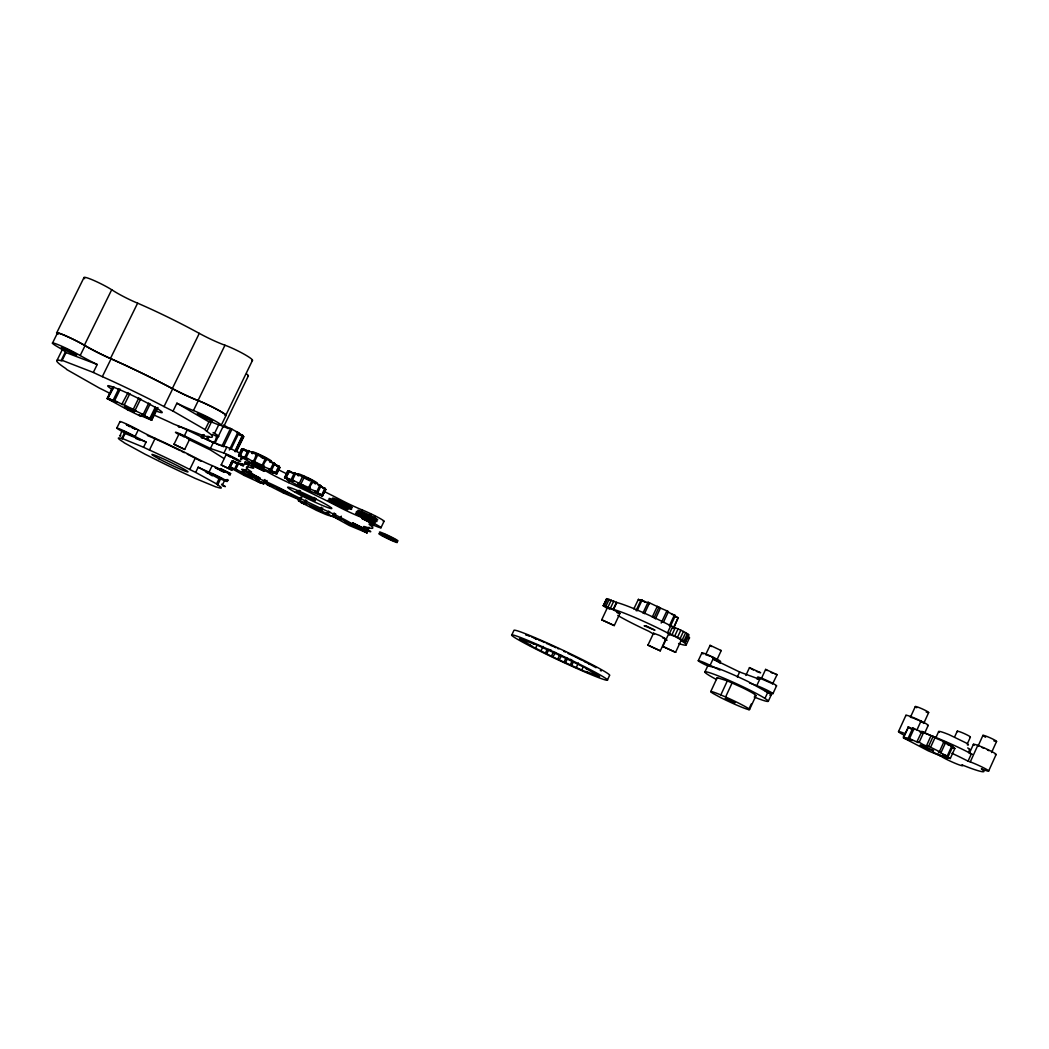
<?xml version="1.0" encoding="UTF-8"?>
<svg xmlns="http://www.w3.org/2000/svg" width="1049" height="1049" viewBox="0 0 1049 1049"><rect width="100%" height="100%" fill="white"/><g stroke="black" fill="none" stroke-linecap="round" stroke-linejoin="round"><path stroke-width="1.5" d="M938.606 731.638L935.695 738.155L945.687 742.377L941.11 752.435L938.344 751.845L948.204 756.499L952.767 746.482L944.743 742.876M913.207 729.081L908.447 726.996L903.491 737.88L928.313 750.874L940.651 755.962L938.055 754.179L946.945 758.112L947.903 758.361L942.553 755.516L950.289 758.545L942.697 754.48L948.204 756.499M952.059 746.98L954.826 748.566L951.981 747.426M298.781 483.104L302.964 485.044M663.335 622.49L668.41 611.633L666.771 611.501L675.386 615.579L670.324 626.41M968.581 752.382L969.905 749.471M973.446 744.252L969.289 753.418A12.496 1.088 24.2 0 1 970.05 753.457L971.4 753.811L968.057 761.154L960.241 757.221A41.357 3.422 24.3 0 0 951.928 753.274M968.057 761.154L970.286 761.915L977.799 745.354M982.965 735.336L977.97 746.324A7.5 0.682 24.1 0 1 978.429 746.337M991.554 752.539L996.537 741.538M988.591 771.133L996.078 754.611M921.887 731.415L922.963 732.608L912.787 728.072L908.224 738.063L918.321 742.613L917.036 741.538L921.887 731.415L936.272 738.129M930.988 735.755L926.424 745.996L923.094 744.58L919.199 742.233L923.776 732.189M924.615 733.238L928.155 725.488M926.451 745.773L928.601 746.35L933.19 736.28M941.11 752.435L930.607 747.268L935.197 737.211M939.458 751.582L944.034 741.512M954.839 736.45L957.265 731.14M947.299 755.923L951.863 745.878M950.289 758.545L954.865 748.37M967.362 743.78L970.377 737.132M898.508 731.573L905.93 715.313M910.375 717.346L915.318 706.515M903.491 737.88L909.785 740.397L903.438 736.936L908.447 726.996M909.549 738.509L914.125 728.504M916.944 729.947L921.022 721.03M923.697 723.443L928.653 712.599M764.957 698.424L767.855 692.17M772.484 684.118L777.086 674.664L765.613 669.406L761.272 678.808L772.051 683.489M768.301 701.27L771.172 695.054M772.929 693.691L776.548 685.836M710.737 691.606L717.201 677.68L727.337 680.88L742.246 687.593A21.373 1.56 24.8 0 1 753.772 693.743L755.988 695.631L749.524 709.596L748.658 709.609A21.373 1.416 24.9 0 1 720.007 697.244L713.123 693.494A21.373 1.416 24.9 0 1 720.82 694.936L725.593 696.982A21.373 1.416 24.9 0 1 749.524 709.596M720.82 694.936L727.337 680.88M725.593 696.982L732.11 682.912M737.316 676.985L739.624 672.003L759.699 679.332A10.516 0.839 24.7 0 0 756.985 678.978M745.852 675.438L749.484 667.61L760.617 672.724L758.886 672.317M749.563 682.965L756.788 685.626L760.42 677.759M748.658 709.609L751.241 704.036M678.585 643.509A42.34 3.422 25 0 0 684.813 643.116L681.876 641.083L685.181 641.516L677.536 637.254L680.827 630.187L669.59 625.217A42.327 3.567 25 0 0 616.982 602.546L606.689 598.651L603.227 605.745L606.65 608.053M680.132 638.553L683.424 631.485L680.827 630.187M675.569 652.321L681.312 640.008L674.822 636.402L668.541 634.147L662.811 646.446L675.569 652.321L662.811 646.446M682.361 639.746L685.653 632.691L683.424 631.485M684.092 640.755L687.37 633.714L685.653 632.691M685.181 641.516L688.459 634.475L687.37 633.714M685.246 642.093L688.459 634.475M685.574 641.975L688.852 634.947M686.243 644.755L689.468 637.805M698.267 660.686L701.873 652.937M716.913 659.86L721.227 650.564L710.134 645.319L705.623 654.668L709.819 656.071M704.889 672.016L707.76 665.84L717.123 668.082A34.919 2.649 24.8 0 1 748.225 681.627L770.346 693.914A34.919 2.649 24.8 0 1 769.835 695.199M707.76 665.84L705.23 664.738A10.359 0.787 24.9 0 1 698.582 660.608A10.359 0.787 24.9 0 1 710.107 665.302L713.726 657.513M633.806 608.892L638.395 599.372L641.621 600.762M636.074 610.623L641.136 599.818L649.659 603.647L648.007 602.283L649.541 602.86L660.45 608.066L655.389 618.936M637.018 610.911L642.08 600.107M607.305 680.25A52.896 2.714 25.2 0 0 539.029 645.214A52.896 2.714 25.2 0 0 532.446 647.312A52.896 2.714 25.2 0 0 607.305 680.25L609.535 675.49A52.883 2.845 25.2 0 0 564.532 650.97A52.883 2.845 25.2 0 0 513.997 630.279L511.755 635.025M642.958 613.088L648.033 602.257M644.466 613.704L649.541 602.86M652.268 617.1L657.343 606.23M653.986 617.887L659.06 607.03M647.941 645.135L653.514 633.229L659.546 635.406L665.866 638.907L660.293 650.839L647.941 645.135L660.293 650.839M661.172 623.054L666.889 610.833L668.41 611.633M669.354 625.82L674.415 614.976M603.227 605.745L613.717 609.508A42.34 3.422 25 0 1 666.299 632.272L667.452 632.875L670.744 625.833M667.452 632.875L669.446 633.635L672.737 626.581M673.143 628.482L678.179 617.691L674.192 615.763M673.969 627.407L678.179 617.691M669.446 633.635L672.003 634.711L675.294 627.643M672.003 634.711L674.756 635.943L678.06 628.875M555.537 653.475L532.826 643.168L534.584 644.243L519.491 638.71L531.895 646.053L529.771 645.292L552.836 656.923L555.564 652.465M555.655 653.461L586.784 668.554L587.873 669.131L585.893 668.449L599.635 676.5L585.853 671.504L587.781 672.645L586.719 672.212L557.675 659.231L559.878 654.576M559.13 659.926L561.74 655.402M564.008 662.194L566.198 657.526M565.45 662.863L567.64 658.195M570.21 665.04L572.413 660.372M571.613 665.669L573.252 662.168M603.437 605.588L606.689 598.651M604.355 605.758L607.62 598.809M576.176 667.702L578.366 663.02M605.916 606.256L609.181 599.307M601.706 619.802L607.397 607.673L613.377 609.797L619.946 613.442L614.255 625.584L601.706 619.802L614.255 625.584M608 607.056L611.265 600.094M610.479 608.092L613.757 601.129M581.723 670.114L582.811 667.767M613.193 609.299L616.458 602.323M613.586 609.482L616.851 602.519M535.528 648.321L537.18 644.82M540.891 651.062L543.08 646.394M545.336 653.278L546.975 649.777M546.699 653.947L548.902 649.292M551.407 656.241L553.597 651.573M380.944 527.778L384.026 521.34M334.146 512.909L332.428 516.488L333.162 513.787M368.317 530.466L366.848 532.826L349.317 525.51L332.717 516.318L333.87 513.918M332.717 516.318C344.833 520.422 331.943 518.612 335.142 513.866M333.988 516.265L335.772 514.049M334.618 516.462L341.148 519.53L338.984 518.114L340.164 518.599L341.318 516.187M361.131 512.581L362.364 509.998A14.673 1.075 25.6 0 1 378.532 517.642A14.673 1.075 25.6 0 1 383.239 521.274M248.639 464.366L245.65 470.516A14.057 0.931 25.8 0 0 245.06 471.683A14.057 0.931 25.8 0 0 262.919 480.324A20.167 1.324 25.8 0 1 282.64 489.529A70.06 4.773 25.7 0 0 329.517 512.214A20.049 1.311 25.6 0 1 348.596 521.773A13.925 0.918 25.6 0 0 366.245 530.309A13.925 0.918 25.6 0 0 367.845 529.64L369.025 527.188M367.163 532.866C355.06 525.851 368.147 535.554 368.12 529.811M366.848 532.826L368.002 530.44M367.845 529.64A20.416 1.364 25.6 0 1 365.524 526.886A70.06 4.773 25.7 0 0 369.982 524.998A22.016 1.521 25.6 0 1 373.274 525.038A14.673 1.023 25.6 0 0 378.977 526.113A14.673 1.023 25.6 0 0 359.269 516.462A21.623 1.534 25.7 0 1 338.303 506.68A70.06 4.773 25.7 0 0 288.645 482.632L290.507 480.127M293.694 481.137L291.189 479.498L294.389 472.863L301.994 476.495M291.189 479.498L292.461 480.022L295.674 473.387M299.424 483.078L302.623 476.43L313.402 481.661L321.046 485.792L317.86 492.427L314.779 491.352L322.213 495.22L325.387 488.624L319.394 485.661M301.024 483.812L304.223 477.177M316.588 510.391L300.447 502.196L304.184 503.704L298.388 500.701L299.542 498.314M283.505 493.004L299.371 499.783L300.525 497.37M299.371 499.783L300.801 497.383M298.388 500.701L303.685 502.838L299.529 500.583L300.683 498.183M299.529 500.583L301.863 497.16M302.977 485.058L308.655 487.51L311.855 480.875M317.86 492.427C312.064 488.624 305.718 490.617 313.402 481.661M300.132 500.766L306.623 503.808L304.38 502.366L305.534 499.967M304.38 502.366L305.547 502.851L306.701 500.439M316.719 491.771L319.906 485.149M321.741 494.853L324.915 488.257M322.292 496.059L325.754 489.49L322.292 496.059L303.358 488.27L287.006 479.577L291.098 481.203L284.581 477.649L287.754 471.067L289.104 471.63M311.304 505.526L320.22 509.657L321.374 507.244M329.674 511.637C330.081 515.702 317.231 510.732 322.777 507.965M327.498 513.472L328.652 511.06M238.766 463.173L237.625 462.701L234.701 468.733L235.841 469.205L238.766 463.173L243.106 465.52M247.38 450.821L242.857 448.762L239.657 455.371L247.433 458.911L244.797 457.18L248.023 450.546L263.142 457.718M244.797 457.18L246.056 457.692L249.269 451.057M235.841 469.205L242.057 472.365L243.263 469.546M245.4 473.768L243.538 472.64L244.719 470.227M246.056 457.692C252.127 460.354 253.701 464.628 256.179 454.073M256.585 462.727L254.566 461.468L257.779 454.82M252.258 477.138L253.097 474.305L260.191 478.278L248.456 472.601L253.006 474.345M256.599 462.74L262.224 465.179L265.436 458.531L267.01 459.331L274.786 463.527L271.586 470.162L268.596 469.139L276.136 473.047L279.322 466.451L273.304 463.474M271.586 470.162C265.777 466.412 259.483 468.274 267.01 459.331M264.938 479.485L263.207 483.078L256.323 479.55L259.024 480.494L257.962 479.891L259.116 477.492M262.735 482.75L263.902 480.337M244.129 475.433L260.834 483.104L257.451 481.176L263.522 483.891L264.676 481.504M270.406 469.493L273.619 462.858M263.522 483.891L264.912 481.504M283.466 493.017L267.075 484.677L270.76 486.133L264.886 483.104L265.935 480.508M264.886 483.104L266.053 480.691M264.768 482.92L270.157 485.228L265.895 482.907L267.062 480.494M275.625 472.666L278.824 466.071M276.425 473.991L279.873 467.408L276.687 473.991L269.777 471.014L273.422 473.165L256.166 465.572L238.674 455.712L241.716 448.906L243.053 449.47M284.699 477.846L287.754 471.067M293.694 481.163L285.879 477.61L289.065 471.001L294.953 473.794M285.879 477.61L289.721 471.185M202.68 434.758L201.251 437.669L202.011 437.984M205.132 429.631L208.908 421.855A27.143 2.137 26 0 1 212.908 422.537A18.174 1.442 26 0 0 217.995 422.629A18.174 1.442 26 0 0 193.449 410.552A26.894 2.164 26.1 0 1 176.901 403.209L173.046 411.103L205.132 429.631A27.156 2.032 25.9 0 0 206.876 431.349A86.595 6.307 26.1 0 1 206.181 436.358A25.006 1.796 25.9 0 0 204.66 436.187L173.701 424.084A24.507 1.718 26 0 0 165.309 420.151A86.595 6.307 26.1 0 1 153.888 414.945M203.06 438.049L202.129 437.512L203.558 434.588M202.129 437.512L204.083 434.719M206.876 431.349L211.819 421.2M124.529 432.791L121.697 438.574A57.157 3.108 25.8 0 0 122.89 441.786A16.941 0.905 25.9 0 1 124.084 442.744L145.313 454.348A16.561 0.865 25.9 0 1 150.99 457.154A57.157 3.108 25.8 0 0 189.449 475.695A16.456 0.865 25.8 0 1 195.075 478.344L215.963 486.959A16.692 0.905 25.7 0 1 216.999 487.169A57.157 3.108 25.8 0 0 217.681 484.861A17.885 0.983 25.8 0 1 216.566 483.904L195.665 472.391A17.505 0.983 25.8 0 1 189.764 469.48L195.455 457.797A17.505 1.088 25.9 0 0 212.213 465.625A11.906 0.734 25.8 0 1 226.361 472.391A11.906 0.734 25.8 0 1 228.839 474.633M202.667 437.643L208.921 440.606L206.574 439.059L208.004 436.122M206.574 439.059L207.676 439.505L209.105 436.568M212.147 434.365A17.033 1.272 26 0 0 214.547 433.381L219.057 424.111A17.02 1.351 26 0 1 222.729 427.349M195.665 472.391L198.182 467.198A17.505 1.023 25.8 0 0 209.053 472.116A11.906 0.695 25.8 0 1 225.142 479.957A11.906 0.695 25.8 0 1 221.719 479.445A17.885 1.036 25.8 0 0 219.044 478.764L198.182 467.198M225.823 415.247L252.507 360.332M221.273 425.212L226.06 415.391M178.081 434.089A9.887 0.669 26 0 1 176.14 432.332A9.887 0.669 26 0 1 184.362 435.859L210.429 448.474L213.288 442.612L226.781 447.149A9.966 0.721 25.9 0 1 240.968 453.85M207.676 439.505C213.026 441.747 214.376 445.851 216.605 436.279M217.222 444.212L215.163 442.822L223.752 425.16M223.371 427.297L248.39 375.804M209.053 472.116L212.213 465.625M231.095 449.116L238.923 432.975L230.544 428.464L221.968 446.113L220.71 445.641M223.371 446.835L231.947 429.172M210.429 448.474L223.909 453.076L226.781 447.149M221.169 464.943L231.934 470.149L221.169 464.943L226.204 454.571L236.733 459.79M229.325 449.995L237.874 432.358M216.566 483.904L219.044 478.764M217.681 484.861L220.474 479.105M234.792 451.411L242.607 435.309L236.405 432.201L238.923 432.975M235.278 451.765L242.607 435.309M236.405 451.227L243.683 436.633L236.615 451.201M244.129 475.407L229.075 467.12L231.973 461.14L234.268 462.137M229.22 467.303L231.973 461.14M234.766 468.785L237.113 470.254L230.059 467.054L232.97 461.049L237.074 462.924M230.059 467.054L233.534 461.206M222.231 485.621L225.378 486.631L222.519 484.756L224.932 479.773M238.674 455.712L241.716 448.906M240.273 455.541L243.486 448.933M156.078 407.523L150.558 418.8L141.51 414.145L144.657 415.181L150.204 403.839M121.697 438.574A17.387 0.944 26 0 0 122.576 438.6L143.543 447.254L146.086 442.049A17.623 1.036 25.9 0 1 135.085 436.41L138.271 429.893A12.037 0.734 26 0 0 125.133 423.403A12.037 0.734 26 0 0 120.425 422.052M149.863 418.315L155.383 407.025M127.519 409.818L141.051 416.414L139.15 414.971L151.567 420.19L157.062 408.966M151.567 420.19L157.94 407.497M57.459 333.844A18.515 1.534 26.4 0 1 64.12 335.142A18.515 1.534 26.4 0 1 84.366 345.265A22.357 1.888 26.3 0 0 110.447 358.496A86.897 7.068 26.2 0 1 172.324 388.576L199.284 333.372A26.92 3.042 26.4 0 0 224.971 345.226A18.135 2.032 26.3 0 1 244.771 354.562A18.135 2.032 26.3 0 1 251.812 360.568M173.046 411.103A26.894 2.059 26.1 0 1 164.024 406.579L172.718 388.786A26.881 2.295 26.2 0 0 198.274 400.652A18.174 1.534 26.1 0 1 218.1 410.028A18.174 1.534 26.1 0 1 225.404 415.509M143.543 447.254A17.623 0.983 25.9 0 0 149.456 450.021L155.16 438.325A17.61 1.088 26 0 1 138.271 429.893M174.029 444.265L179.025 434.011L184.362 436.161L189.685 439.177L184.703 449.431L174.029 444.265L184.703 449.431M172.324 388.576A26.972 2.308 26.2 0 0 198.025 400.521L224.971 345.226M193.449 410.552L198.274 400.652M184.362 435.859L187.233 429.985L213.288 442.612M127.427 409.713L107.09 398.502L112.61 387.251M107.391 398.804L112.899 387.553M113.24 401.02L107.837 398.122L113.371 386.819M107.837 398.122L113.987 386.95M108.44 398.266L116.741 402.16L113.266 399.971L118.839 388.628M113.266 399.971L114.656 400.548L120.229 389.179M114.656 400.548L122.93 404.744L121.959 403.97L128.057 392.601M130.876 408.323L124.333 404.835L129.906 393.454M116.78 428.123L119.966 421.632M120.019 435.991L122.012 430.614M131.007 408.349L133.315 409.189L138.874 397.807M144.657 415.181L135.085 410.631L135.872 410.775L135.19 410.133L140.75 398.751M122.576 438.6L125.093 433.447A17.374 0.997 26 0 0 120.189 430.313A12.037 0.695 26 0 1 119.743 429.002A12.037 0.695 26 0 1 135.085 436.41M143.215 414.368L148.761 403.026M56.974 360.463L62.665 348.911M110.512 393.69A86.595 6.307 26.1 0 1 107.877 392.326A24.756 1.718 26.1 0 0 99.353 388.064L66.703 369.523A25.648 1.81 26.3 0 0 64.645 367.766A86.595 6.307 26.1 0 1 61.104 360.646L65.405 351.913M62.166 360.358L66.021 352.543A26.658 2.046 26.4 0 0 58.036 347.075A18.528 1.455 26.3 0 1 56.646 344.098A18.528 1.455 26.3 0 1 80.183 355.532A27.195 2.164 26.3 0 0 97.216 364.501L93.322 372.434L62.166 360.358A26.658 1.954 26.3 0 1 61.104 360.646M84.366 345.265L111.705 289.734A18.489 2.032 26.7 0 0 91.565 279.493A18.489 2.032 26.7 0 0 84.681 278.693M80.183 355.532L85.074 345.593A18.515 1.534 26.4 0 0 64.828 335.47A18.515 1.534 26.4 0 0 58.167 334.172M110.447 358.496L137.616 303.174A22.317 2.491 26.7 0 1 111.705 289.734M93.322 372.434A27.195 2.059 26.2 0 0 102.33 376.643L111.089 358.824A27.182 2.308 26.3 0 1 85.074 345.593M56.633 332.992L83.907 277.736M52.45 343.22L57.328 333.32M945.687 742.377L944.664 742.364M277.579 487.864C293.523 495.325 295.28 497.16 299.634 499.783M619.946 613.442L619.238 613.429M638.395 599.372L640.047 600.461M665.866 638.907L662.889 638.054M681.312 640.008L680.499 639.956M660.45 608.092L666.889 610.833M721.227 650.564L720.453 650.498M228.564 427.782L224.027 425.317M119.586 435.597L120.819 435.833M573.541 656.097L570 654.34M777.086 674.664L775.263 674.245M189.685 439.177L187.01 438.272M248.443 475.249L245.414 473.781M755.11 695.671L755.988 695.631M903.438 736.936L912.407 740.502L908.224 738.063M274.694 463.527L271.796 462.53L272.963 463.291M361.21 511.912L374.008 518.272M321.046 485.792L319.525 485.372M228.577 427.782L230.544 428.464M967.362 744.921L968.057 745.026A16.351 1.482 24.2 0 0 966.168 742.967L949.03 734.654A16.351 1.482 24.2 0 0 940.258 731.546L938.934 731.363A16.351 1.482 24.2 0 0 939.288 732.359M644.479 602.1L645.279 602.218L642.486 600.697M263.168 457.718L265.436 458.531M584.739 661.604L583.047 660.673M687.475 634.855L688.511 635.065M675.386 615.579L671.478 614.229M328.429 514.023L325.701 513.027L332.008 516.187M248.456 475.249L251.93 476.718M563.851 651.429L565.45 651.94M302.623 476.43L301.981 476.469M952.767 746.482L949.909 745.537M256.323 453.522L255.523 453.574M312.89 481.386L313.939 481.596L312.392 480.429M265.895 482.907L278.142 488.323L277.605 487.929M558.868 648.846L557.57 648.531M252.166 477.125L257.962 479.891M347.875 505.841L349.042 506.116L335.916 499.901M223.935 472.05L224.643 472.207L215.425 467.566M393.795 539.212L394.948 539.514L383.764 533.836M944.362 742.272L943.038 741.905M589.079 663.965L590.141 664.292L589.053 663.715M236.209 460.223L239.211 461.258A9.966 0.682 25.9 0 0 236.248 458.78A9.966 0.682 25.9 0 0 223.909 453.076M271.193 470.935L276.136 473.047M551.184 650.17L550.135 649.777M243.08 435.676L238.844 433.88L240.654 435.007M258.736 481.15L263.207 483.078M593.393 666.259L594.377 666.613L593.472 666.115M279.322 466.451L276.464 465.284M150.558 418.8L145.011 416.427L151.764 420.124M765.272 691.212L769.914 692.93A10.516 0.813 24.8 0 0 770.32 691.855A10.516 0.813 24.8 0 0 756.788 685.626M678.375 617.966L676.998 617.441M325.387 488.624L322.489 487.444M575.796 657.172L574.891 656.818M322.213 495.22L317.218 493.082L322.594 496.059M372.028 517.563L373.195 518.022M552.836 656.923L557.675 659.231M126.378 424.53L135.806 429.277L134.429 428.884M617.048 612.642L618.307 613.127M66.021 352.543L97.216 364.501M665.014 639.379L667.112 640.178M332.428 516.488C327.839 514.967 330.501 516.737 316.601 510.391M295.359 473.991L296.893 474.541L294.441 472.929M580.582 659.651L582.3 660.346M754.218 697.008L758.401 698.673A34.932 2.544 24.8 0 0 767.462 700.155L764.485 698.096A34.932 2.544 24.8 0 0 716.415 675.163A34.932 2.544 24.8 0 0 716.467 679.516M576.203 657.33L580.163 659.454M238.687 463.763L240.037 464.261L238.608 463.435M243.84 457.915L239.657 455.371M911.161 729.147L911.974 729.475M676.539 617.258L674.953 616.589M319.355 485.307L317.952 484.743L319.08 485.477M125.093 433.447L146.086 442.049M947.575 744.593L949.437 745.354M917.311 741.459L919.199 742.233M535.095 638.343L537.127 639.261M257.372 453.915L265.043 457.534M107.09 398.502L112.938 401.164M238.516 455.489L243.63 457.823M546.332 643.47L547.539 643.693M304.853 476.679L301.496 475.708M284.581 477.649L289.917 480.075M756.355 671.308L757.706 671.871M345.265 504.792L346.721 505.408M341.699 505.08L343.128 505.684M229.075 467.12L234.268 469.296M586.076 662.417L584.936 661.919M391.316 538.203L392.693 538.78M222.086 471.289L223.122 471.735M540.327 640.546L542.425 641.516M589.84 664.489L589.079 664.135M586.627 662.653L588.135 663.309M320.522 486.526L322.266 487.339M243.473 436.659L242.607 436.279M279.598 467.421L278.614 466.989M325.452 489.49L324.469 489.044M590.889 664.948L592.515 665.669M771.159 672.54L772.654 673.209M243.893 449.837L245.243 450.454M289.957 472.011L291.229 472.588M551.813 645.909L550.266 645.201M232.839 458.229L234.15 458.819M132.213 427.913L133.407 428.451M276.333 465.232L274.379 464.34L274.917 464.851M552.364 645.869L555.931 647.758M928.601 746.35L930.607 747.268M245.623 451.031L247.158 451.739M595.15 667.269L596.068 667.688M246.83 451.227L247.459 451.267M292.881 473.401L293.681 473.558L291.884 472.601M213.747 442.167L215.163 442.822M252.953 460.721L254.566 461.468M122.484 403.97L124.333 404.835M234.543 462.255L236.602 463.252M242.096 471.958L243.538 472.64M241.716 435.873L240.719 435.401M286.534 477.793L290.416 479.681M911.974 729.055L911.148 728.662M230.623 467.211L234.163 468.929M535.554 638.92L536.76 639.418L535.383 638.539M235.448 463.002L234.609 462.596M932.456 751.753L940.848 756.027A12.063 0.983 24.3 0 0 950.433 761.22L953.292 762.505A12.063 0.983 24.3 0 0 962.628 765.468L961.867 764.865L969.263 767.711A41.357 3.422 24.3 0 0 983.674 770.713L981.379 768.825L984.198 769.927A12.496 1.049 24.2 0 0 986.335 769.271A12.496 1.049 24.2 0 0 970.286 761.915M674.756 635.943L677.536 637.254M711.274 656.726L714.107 658.09M277.172 466.32L276.477 465.992M369.825 513.918L371.438 514.679M367.189 515.4L368.92 516.213M219.595 470.136L220.88 470.752M525.706 634.894L526.624 635.327M527.699 635.458L529.561 636.35M567.994 653.448L569.266 654.065M224.434 426.786L228.262 428.648M238.569 434.325L240.103 435.099M710.107 665.302L719.916 670.062M217.549 444.383L219.425 445.287M188.663 439.426L210.193 449.851L223.988 458.518M739.624 672.003L713.005 659.074A10.359 0.826 24.9 0 1 719.955 663.138M600.356 670.481L601.3 670.94M531.555 636.927L532.499 637.386M276.49 465.612L277.815 466.281M182.972 436.358L184.349 437.04M308.052 478.16L311.147 479.734M322.515 487.759L323.735 488.388M244.601 450.532L243.814 450.139M240.732 435.047L243.683 436.633M533.364 637.805L534.662 638.461M752.159 669.314L753.484 669.983M237.008 463.212L232.97 461.049M320.22 509.657L321.623 510.365M972.305 754.27L963.585 749.865A41.344 3.567 24.2 0 0 925.743 733.566L919.645 731.52L921.586 732.582M910.794 728.478L907.975 726.996M133.315 409.189L135.19 410.133M308.655 487.51L310.216 488.296M262.224 465.179L263.797 465.979M340.164 518.599L366.966 532.223M305.547 502.851L311.238 505.605M292.461 480.022L298.808 483.117M233.455 462.019L232.117 461.324M217.13 468.903L218.31 469.506M128.398 426.025L129.617 426.655M538.596 640.008L539.514 640.493M385.167 535.226L386.596 535.96M228.787 456.223L230.059 456.879M291.674 472.496L289.065 471.001M242.817 449.628L241.86 449.129M543.146 641.896L544.182 642.447M915.03 729.501L912.787 728.072M248.744 451.555L242.857 448.762M548.247 644.073L549.348 644.676M324.534 488.808L325.754 489.49M278.614 466.713L279.873 467.408M180.585 435.086L181.687 435.702M263.758 483.891L258.723 481.163M361.158 514.207L373.601 519.95L360.423 513.564L361.931 514.705M276.687 473.991L271.18 470.949M374.414 516.2L375.594 516.869M571.246 659.742L570.512 659.31M126.523 424.976L127.349 425.461M652.596 633.504L648.833 631.262A42.34 3.422 25 0 1 617.756 615.448M609.443 609.049L607.397 607.673M176.901 403.209L208.908 421.855M249.295 451.49L248.023 450.546M215.333 467.893L216.107 468.352M715.274 658.72L716.165 659.244M711.589 646.538L709.95 645.384M751.032 668.711L749.484 667.61M767.173 670.534L765.613 669.406M227.685 455.62L226.204 454.571M383.147 534.059L384 534.57M266.315 458.243L267.259 458.833M642.198 600.526L641.136 599.818M654.419 633.937L653.514 633.229M179.733 434.588L179.025 434.011M669.459 634.881L668.541 634.147M717.201 677.68L717.739 678.375M719.378 661.46A10.359 0.826 24.9 0 1 717.883 660.949M703.132 653.986A10.359 0.826 24.9 0 1 710.068 655.809A10.359 0.826 24.9 0 1 720.335 661.67M758.611 678.047A10.516 0.852 24.7 0 1 766.045 680.08A10.516 0.852 24.7 0 1 776.142 685.889M688.065 636.14A42.327 3.567 25 0 1 688.249 638.264M903.137 734.667A12.247 1.023 24.4 0 1 904.972 733.566M906.034 715.68A12.234 1.115 24.3 0 1 918.177 719.68A12.234 1.115 24.3 0 1 927.46 725.488M974.233 745.249A12.496 1.141 24.1 0 1 984.801 748.199A12.496 1.141 24.1 0 1 995.291 754.572M910.768 717.332A7.343 0.669 24.3 0 1 912.787 717.936M914.282 718.499A7.343 0.669 24.3 0 1 917.718 719.968M919.422 720.768A7.343 0.669 24.3 0 1 923.658 723.233M967.689 747.924A12.063 1.075 24.2 0 1 969.184 749.747M957.75 731.73A7.238 0.682 24.1 0 1 963.782 733.369A7.238 0.682 24.1 0 1 969.945 737.119M916.787 707.734A7.343 0.708 24.2 0 1 917.757 707.078A7.343 0.708 24.2 0 1 927.198 711.392A7.343 0.708 24.2 0 1 926.188 712.035M983.411 735.952A7.5 0.721 24 0 1 989.784 737.657A7.5 0.721 24 0 1 996.065 741.525M995.16 741.302A7.5 0.721 24 0 1 993.888 740.882M985.562 737.211A7.5 0.721 24 0 1 984.303 736.516M982.139 747.583A7.5 0.682 24.1 0 1 983.87 748.291M987.397 749.904A7.5 0.682 24.1 0 1 988.945 750.691M926.673 748.881A41.357 3.422 24.3 0 1 923.985 747.504M112.531 389.638A30.29 2.203 26.1 0 1 117.16 388.641A30.29 2.203 26.1 0 1 153.495 406.383A30.29 2.203 26.1 0 1 156.76 411.247M214.547 433.381A24.992 1.888 25.9 0 1 213.117 432.542M111.089 358.824A86.543 7.041 26.2 0 1 172.718 388.786M102.33 376.643A86.595 6.307 26.1 0 1 164.024 406.579M222.519 484.756A16.679 0.944 25.8 0 1 221.575 484.218M147.345 435.453A50.182 3.016 25.9 0 1 180.048 450.546M181.372 451.201A50.182 3.016 25.9 0 1 184.336 452.67M187.286 454.138A50.182 3.016 25.9 0 1 200.91 461.193M155.16 438.325A57.131 3.422 25.9 0 1 195.455 457.797M135.872 438.495A50.195 2.859 25.9 0 1 139.74 440.042M206.01 472.142A50.195 2.859 25.9 0 1 208.528 473.571M209.905 474.371A50.195 2.859 25.9 0 1 212.344 475.84M149.456 450.021A57.157 3.108 25.8 0 1 189.764 469.48M227.122 479.459A11.395 0.669 25.8 0 1 226.899 480.088M179.51 427.415A9.887 0.695 26 0 1 179.51 426.628A9.887 0.695 26 0 1 187.233 429.985M240.772 458.636A9.703 0.682 25.9 0 1 240.523 459.265M333.464 499.009A11.028 0.8 25.7 0 1 336.65 499.429A11.028 0.8 25.7 0 1 349.422 505.605A11.028 0.8 25.7 0 1 350.602 507.31M330.015 499.35A10.91 0.787 25.7 0 1 334.618 500.386M347.77 507.087A10.91 0.787 25.7 0 1 348.556 507.677M358.797 511.191A11.014 0.8 25.6 0 1 362.141 511.676A11.014 0.8 25.6 0 1 374.873 517.852A11.014 0.8 25.6 0 1 375.883 519.465M381.6 533.6A10.293 0.695 25.6 0 1 382.321 532.892A10.293 0.695 25.6 0 1 394.883 538.845A10.293 0.695 25.6 0 1 396.299 540.55M313.887 497.423A10.503 0.721 25.7 0 1 315.723 499.088M298.847 490.316A10.503 0.721 25.7 0 1 300.473 490.932M375.883 520.697A10.896 0.787 25.6 0 1 375.385 520.92M357.276 512.345A10.896 0.787 25.6 0 1 358.142 511.899M270.878 461.114A10.726 0.813 25.9 0 1 269.816 460.813M253.137 452.722A10.726 0.813 25.9 0 1 259.536 454.505A10.726 0.813 25.9 0 1 271.311 461.088M251.629 453.338A10.726 0.8 25.9 0 1 252.678 453.64M261.253 457.351A10.726 0.8 25.9 0 1 263.745 458.583M269.436 461.77A10.726 0.8 25.9 0 1 270.301 462.399M243.709 465.376A9.743 0.669 25.8 0 1 242.371 464.576M241.558 463.999A9.743 0.669 25.8 0 1 244.076 464.51M240.601 465.192A9.743 0.656 25.8 0 1 240.955 465.179M241.899 465.468A9.743 0.656 25.8 0 1 243.355 466.018M198.025 400.521A18.174 1.534 26.1 0 1 217.864 409.884A18.174 1.534 26.1 0 1 225.168 415.378M137.616 303.174A86.726 9.323 26.5 0 1 199.284 333.372M246.594 373.942A16.994 1.783 26.2 0 1 247.748 376.001M288.645 482.632A21.754 1.534 25.8 0 1 268.098 472.299A14.83 1.036 25.8 0 0 249.177 463.133A14.83 1.036 25.8 0 0 248.508 464.445A21.36 1.469 25.9 0 1 252.153 467.959A70.06 4.773 25.7 0 0 250.488 471.211A20.705 1.377 25.9 0 1 245.65 470.516M286.272 473.61A21.741 1.613 25.8 0 1 278.942 469.978M325.4 492.073A70.047 4.983 25.7 0 1 341.41 500.229A21.609 1.6 25.7 0 0 362.364 509.998M246.135 464.458A14.057 0.97 25.8 0 1 246.528 463.566M373.483 525.313A13.912 0.97 25.6 0 1 372.867 525.562M299.057 474.817A10.687 0.8 25.8 0 1 301.928 475.079A10.687 0.8 25.8 0 1 314.307 481.085A10.687 0.8 25.8 0 1 315.657 482.881M297.719 475.525A10.687 0.8 25.8 0 1 298.821 475.853M304.944 478.41A10.687 0.8 25.8 0 1 309.953 480.822M314.11 483.078A10.687 0.8 25.8 0 1 315.513 483.943M134.495 411.208L134.39 411.969L124.687 407.274L124.411 406.33L134.495 411.208M122.733 430.903L132.633 435.768L122.733 430.903M251.642 461.573L263.994 467.697L251.642 461.573M252.337 465.35L264.453 471.355L252.337 465.35M220.356 468.615L230.636 473.689L220.356 468.615M240.982 472.653L252.206 478.2L240.982 472.653M211.754 473.886L221.509 478.685L211.754 473.886M297.719 483.733L309.98 489.817L297.719 483.733M276.792 488.506L288.042 494.079L276.792 488.506M300.014 493.082L312.314 499.167L300.014 493.082M646.145 625.899L644.138 625.807L654.943 630.174L646.145 625.899M335.378 501.37L348.242 507.755L335.378 501.37M331.904 501.697L344.623 508.004L331.904 501.697M310.229 506.077L321.309 511.558L310.229 506.077M359.256 514.731L371.923 521.025L359.256 514.731M362.01 518.468L373.877 524.356L362.01 518.468M344.649 521.746L355.742 527.227L344.649 521.746M352.713 522.913L363.977 528.499L352.713 522.913M382.269 535.134L394.214 541.061L382.269 535.134M727.337 698.922L725.226 698.555L735.165 702.712L727.337 698.922M923.644 745.813L919.986 745.118L929.532 749.76L933.584 750.651L923.644 745.813M63.897 349.304A8.589 0.669 26.3 0 0 76.577 355.126A8.589 0.669 26.3 0 0 66.664 349.396A8.589 0.669 26.3 0 0 63.897 349.304M199.507 415.168A8.418 0.669 26 0 0 212.226 421.016A8.418 0.669 26 0 0 203.086 415.653A8.418 0.669 26 0 0 199.507 415.168M158.924 458.806A19.997 1.088 25.8 0 0 187.771 471.932A19.997 1.088 25.8 0 0 163.067 458.728A19.997 1.088 25.8 0 0 158.924 458.806M335.955 502.563A11.028 0.787 25.7 0 0 351.546 509.355A11.028 0.787 25.7 0 0 337.411 501.737A11.028 0.787 25.7 0 0 335.955 502.563M332.494 502.864A10.91 0.774 25.7 0 0 347.888 509.591A10.91 0.774 25.7 0 0 333.897 502.051A10.91 0.774 25.7 0 0 332.494 502.864M361.236 514.705A11.014 0.787 25.6 0 0 376.906 521.55A11.014 0.787 25.6 0 0 362.902 513.997A11.014 0.787 25.6 0 0 361.236 514.705M382.57 536.078A10.293 0.695 25.6 0 0 397.296 542.543A10.293 0.695 25.6 0 0 384.301 535.58A10.293 0.695 25.6 0 0 382.57 536.078M300.735 494.249A10.503 0.708 25.7 0 0 315.461 500.688A10.503 0.708 25.7 0 0 301.824 493.397A10.503 0.708 25.7 0 0 300.735 494.249M359.689 515.833A10.896 0.774 25.6 0 0 375.188 522.599A10.896 0.774 25.6 0 0 361.328 515.138A10.896 0.774 25.6 0 0 359.689 515.833M294.979 492.178A24.507 1.665 25.7 0 0 331.327 508.581A24.507 1.665 25.7 0 0 302.768 492.781A24.507 1.665 25.7 0 0 294.979 492.178"/></g></svg>
